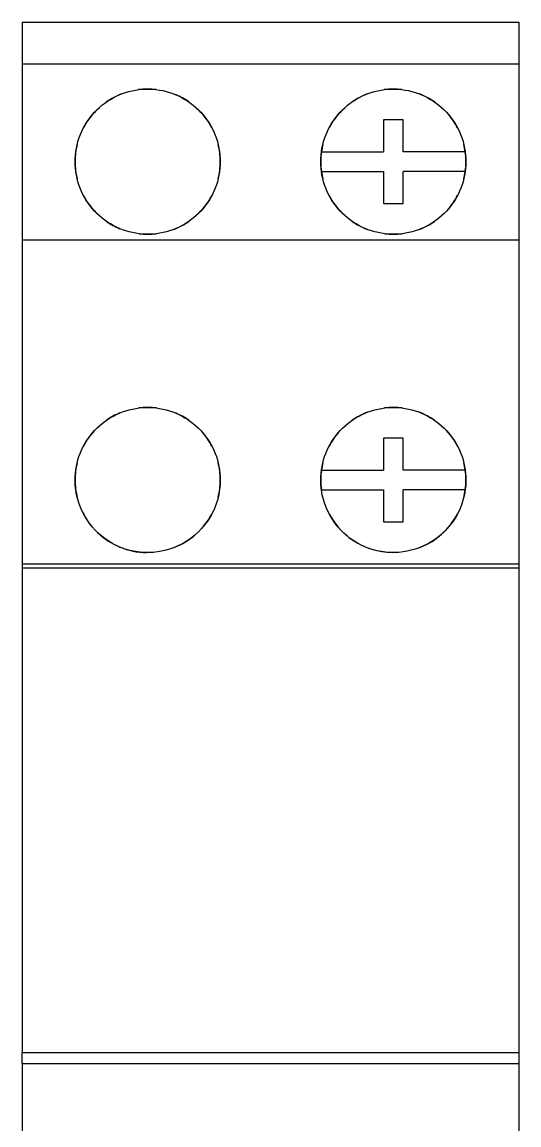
# Model space of a CAD drawing. Header units: millimetres. Extents: x 1019 to 1519, y 1262 to 1448.
# Drawn here: x 1229.064 to 1230.844, y 1268.233 to 1272.183 of the extents above; entities that cross this region are included whole.
import ezdxf

# ---------------------------------------------------------------- set-up
doc = ezdxf.new("R2010")
doc.units = ezdxf.units.MM

msp = doc.modelspace()

# ---------------------------------------------------------------- linework, layer by layer
for p, q in [((1229.0643, 1272.1833), (1229.0643, 1272.0333)), ((1229.0643, 1272.1833), (1230.8443, 1272.1833)), ((1230.8443, 1272.1833), (1230.8443, 1272.0333)), ((1229.0643, 1272.0333), (1229.0643, 1271.4033)), ((1229.0643, 1272.0333), (1230.8443, 1272.0333)), ((1230.8443, 1272.0333), (1230.8443, 1271.4033)), ((1229.4241, 1271.9271), (1229.4355, 1271.9311)), ((1229.4355, 1271.9311), (1229.4471, 1271.9345)), ((1229.4471, 1271.9345), (1229.4589, 1271.9373)), ((1229.4589, 1271.9373), (1229.4708, 1271.9396)), ((1229.4708, 1271.9396), (1229.4829, 1271.9414)), ((1229.4829, 1271.9414), (1229.495, 1271.9426)), ((1229.495, 1271.9426), (1229.5072, 1271.9432)), ((1229.5072, 1271.9432), (1229.5195, 1271.9433)), ((1229.5195, 1271.9433), (1229.5318, 1271.9427)), ((1229.5318, 1271.9427), (1229.544, 1271.9416)), ((1229.544, 1271.9416), (1229.5563, 1271.9399)), ((1229.5563, 1271.9399), (1229.5685, 1271.9376)), ((1229.5685, 1271.9376), (1229.5806, 1271.9347)), ((1229.5806, 1271.9347), (1229.5925, 1271.9312)), ((1229.5925, 1271.9312), (1229.6042, 1271.9273)), ((1230.3041, 1271.9271), (1230.3155, 1271.9311)), ((1230.3155, 1271.9311), (1230.3271, 1271.9345)), ((1230.3271, 1271.9345), (1230.3389, 1271.9373)), ((1230.3389, 1271.9373), (1230.3508, 1271.9396)), ((1230.3508, 1271.9396), (1230.3629, 1271.9414)), ((1230.3629, 1271.9414), (1230.375, 1271.9426)), ((1230.375, 1271.9426), (1230.3872, 1271.9432)), ((1230.3872, 1271.9432), (1230.3995, 1271.9433)), ((1230.3995, 1271.9433), (1230.4118, 1271.9427)), ((1230.4118, 1271.9427), (1230.424, 1271.9416)), ((1230.424, 1271.9416), (1230.4363, 1271.9399)), ((1230.4363, 1271.9399), (1230.4485, 1271.9376)), ((1230.4485, 1271.9376), (1230.4606, 1271.9347)), ((1230.4606, 1271.9347), (1230.4725, 1271.9312)), ((1230.4725, 1271.9312), (1230.4842, 1271.9273)), ((1229.3507, 1271.8853), (1229.3603, 1271.8928)), ((1229.3603, 1271.8928), (1229.3703, 1271.8998)), ((1229.3703, 1271.8998), (1229.3806, 1271.9063)), ((1229.3806, 1271.9063), (1229.3911, 1271.9122)), ((1229.3911, 1271.9122), (1229.4018, 1271.9177)), ((1229.4018, 1271.9177), (1229.4128, 1271.9227)), ((1229.4128, 1271.9227), (1229.4241, 1271.9271)), ((1229.6042, 1271.9273), (1229.6156, 1271.9228)), ((1229.6156, 1271.9228), (1229.6267, 1271.9178)), ((1229.6267, 1271.9178), (1229.6375, 1271.9123)), ((1229.6375, 1271.9123), (1229.648, 1271.9063)), ((1229.648, 1271.9063), (1229.6583, 1271.8998)), ((1229.6583, 1271.8998), (1229.6683, 1271.8928)), ((1229.6683, 1271.8928), (1229.6779, 1271.8853)), ((1230.2307, 1271.8853), (1230.2403, 1271.8928)), ((1230.2403, 1271.8928), (1230.2503, 1271.8998)), ((1230.2503, 1271.8998), (1230.2606, 1271.9063)), ((1230.2606, 1271.9063), (1230.2711, 1271.9122)), ((1230.2711, 1271.9122), (1230.2818, 1271.9177)), ((1230.2818, 1271.9177), (1230.2928, 1271.9227)), ((1230.2928, 1271.9227), (1230.3041, 1271.9271)), ((1230.4842, 1271.9273), (1230.4956, 1271.9228)), ((1230.4956, 1271.9228), (1230.5067, 1271.9178)), ((1230.5067, 1271.9178), (1230.5175, 1271.9123)), ((1230.5175, 1271.9123), (1230.528, 1271.9063)), ((1230.528, 1271.9063), (1230.5383, 1271.8998)), ((1230.5383, 1271.8998), (1230.5483, 1271.8928)), ((1230.5483, 1271.8928), (1230.5579, 1271.8853)), ((1229.3081, 1271.8417), (1229.3158, 1271.8512)), ((1229.3158, 1271.8512), (1229.3239, 1271.8603)), ((1229.3239, 1271.8603), (1229.3324, 1271.869)), ((1229.3324, 1271.869), (1229.3414, 1271.8774)), ((1229.3414, 1271.8774), (1229.3507, 1271.8853)), ((1229.6779, 1271.8853), (1229.6873, 1271.8774)), ((1229.6873, 1271.8774), (1229.6962, 1271.869)), ((1229.6962, 1271.869), (1229.7048, 1271.8603)), ((1229.7048, 1271.8603), (1229.7129, 1271.8512)), ((1229.7129, 1271.8512), (1229.7205, 1271.8417)), ((1230.1881, 1271.8417), (1230.1958, 1271.8512)), ((1230.1958, 1271.8512), (1230.2039, 1271.8603)), ((1230.2039, 1271.8603), (1230.2124, 1271.869)), ((1230.2124, 1271.869), (1230.2214, 1271.8774)), ((1230.2214, 1271.8774), (1230.2307, 1271.8853)), ((1230.5579, 1271.8853), (1230.5673, 1271.8774)), ((1230.5673, 1271.8774), (1230.5762, 1271.869)), ((1230.5762, 1271.869), (1230.5848, 1271.8603)), ((1230.5848, 1271.8603), (1230.5929, 1271.8512)), ((1230.5929, 1271.8512), (1230.6005, 1271.8417)), ((1229.288, 1271.8113), (1229.2942, 1271.8218)), ((1229.2942, 1271.8218), (1229.3009, 1271.8319)), ((1229.3009, 1271.8319), (1229.3081, 1271.8417)), ((1229.7205, 1271.8417), (1229.7277, 1271.8319)), ((1229.7277, 1271.8319), (1229.7344, 1271.8218)), ((1229.7344, 1271.8218), (1229.7406, 1271.8114)), ((1230.168, 1271.8113), (1230.1742, 1271.8218)), ((1230.1742, 1271.8218), (1230.1809, 1271.8319)), ((1230.1809, 1271.8319), (1230.1881, 1271.8417)), ((1230.3593, 1271.8333), (1230.3593, 1271.7183)), ((1230.4293, 1271.8333), (1230.3593, 1271.8333)), ((1230.4293, 1271.7183), (1230.4293, 1271.8333)), ((1230.6005, 1271.8417), (1230.6077, 1271.8319)), ((1230.6077, 1271.8319), (1230.6144, 1271.8218)), ((1230.6144, 1271.8218), (1230.6206, 1271.8114)), ((1229.2681, 1271.7668), (1229.2723, 1271.7783)), ((1229.2723, 1271.7783), (1229.2771, 1271.7895)), ((1229.2771, 1271.7895), (1229.2823, 1271.8006)), ((1229.2823, 1271.8006), (1229.288, 1271.8113)), ((1229.7406, 1271.8114), (1229.7464, 1271.8006)), ((1229.7464, 1271.8006), (1229.7516, 1271.7896)), ((1229.7516, 1271.7896), (1229.7563, 1271.7783)), ((1229.7563, 1271.7783), (1229.7605, 1271.7668)), ((1230.1481, 1271.7668), (1230.1523, 1271.7783)), ((1230.1523, 1271.7783), (1230.1571, 1271.7895)), ((1230.1571, 1271.7895), (1230.1623, 1271.8006)), ((1230.1623, 1271.8006), (1230.168, 1271.8113)), ((1230.6206, 1271.8114), (1230.6264, 1271.8006)), ((1230.6264, 1271.8006), (1230.6316, 1271.7896)), ((1230.6316, 1271.7896), (1230.6363, 1271.7783)), ((1230.6363, 1271.7783), (1230.6405, 1271.7668)), ((1229.2588, 1271.7316), (1229.2614, 1271.7434)), ((1229.2614, 1271.7434), (1229.2645, 1271.7552)), ((1229.2645, 1271.7552), (1229.2681, 1271.7668)), ((1229.7605, 1271.7668), (1229.7642, 1271.7552)), ((1229.7642, 1271.7552), (1229.7673, 1271.7434)), ((1229.7673, 1271.7434), (1229.7698, 1271.7316)), ((1230.1388, 1271.7316), (1230.1414, 1271.7434)), ((1230.1414, 1271.7434), (1230.1445, 1271.7552)), ((1230.1445, 1271.7552), (1230.1481, 1271.7668)), ((1230.6405, 1271.7668), (1230.6442, 1271.7552)), ((1230.6442, 1271.7552), (1230.6473, 1271.7434)), ((1230.6473, 1271.7434), (1230.6498, 1271.7316)), ((1229.2543, 1271.6833), (1229.2546, 1271.6956)), ((1229.2546, 1271.6956), (1229.2555, 1271.7077)), ((1229.2555, 1271.7077), (1229.2569, 1271.7197)), ((1229.2569, 1271.7197), (1229.2588, 1271.7316)), ((1229.7698, 1271.7316), (1229.7718, 1271.7197)), ((1229.7718, 1271.7197), (1229.7732, 1271.7077)), ((1229.7732, 1271.7077), (1229.7741, 1271.6956)), ((1229.7741, 1271.6956), (1229.7743, 1271.6833)), ((1230.1343, 1271.6833), (1230.1346, 1271.6956)), ((1230.1346, 1271.6956), (1230.1355, 1271.7077)), ((1230.1355, 1271.7077), (1230.1369, 1271.7197)), ((1230.1367, 1271.7183), (1230.3593, 1271.7183)), ((1230.1369, 1271.7197), (1230.1388, 1271.7316)), ((1230.652, 1271.7183), (1230.4293, 1271.7183)), ((1230.6498, 1271.7316), (1230.6518, 1271.7197)), ((1230.6518, 1271.7197), (1230.6532, 1271.7077)), ((1230.6532, 1271.7077), (1230.6541, 1271.6956)), ((1230.6541, 1271.6956), (1230.6543, 1271.6833)), ((1229.2546, 1271.671), (1229.2543, 1271.6833)), ((1229.2555, 1271.6589), (1229.2546, 1271.671)), ((1229.2569, 1271.6469), (1229.2555, 1271.6589)), ((1229.7732, 1271.6589), (1229.7718, 1271.6469)), ((1229.7741, 1271.671), (1229.7732, 1271.6589)), ((1229.7743, 1271.6833), (1229.7741, 1271.671)), ((1230.1346, 1271.671), (1230.1343, 1271.6833)), ((1230.1355, 1271.6589), (1230.1346, 1271.671)), ((1230.1369, 1271.6469), (1230.1355, 1271.6589)), ((1230.6532, 1271.6589), (1230.6518, 1271.6469)), ((1230.6541, 1271.671), (1230.6532, 1271.6589)), ((1230.6543, 1271.6833), (1230.6541, 1271.671)), ((1229.2588, 1271.635), (1229.2569, 1271.6469)), ((1229.2614, 1271.6232), (1229.2588, 1271.635)), ((1229.2645, 1271.6114), (1229.2614, 1271.6232)), ((1229.7673, 1271.6232), (1229.7642, 1271.6114)), ((1229.7698, 1271.635), (1229.7673, 1271.6232)), ((1229.7718, 1271.6469), (1229.7698, 1271.635)), ((1230.1367, 1271.6483), (1230.3593, 1271.6483)), ((1230.1388, 1271.635), (1230.1369, 1271.6469)), ((1230.1414, 1271.6232), (1230.1388, 1271.635)), ((1230.1445, 1271.6114), (1230.1414, 1271.6232)), ((1230.3593, 1271.6483), (1230.3593, 1271.5333)), ((1230.652, 1271.6483), (1230.4293, 1271.6483)), ((1230.4293, 1271.5333), (1230.4293, 1271.6483)), ((1230.6473, 1271.6232), (1230.6442, 1271.6114)), ((1230.6498, 1271.635), (1230.6473, 1271.6232)), ((1230.6518, 1271.6469), (1230.6498, 1271.635)), ((1229.2682, 1271.5998), (1229.2645, 1271.6114)), ((1229.2724, 1271.5883), (1229.2682, 1271.5998)), ((1229.2771, 1271.577), (1229.2724, 1271.5883)), ((1229.2823, 1271.566), (1229.2771, 1271.577)), ((1229.7516, 1271.5771), (1229.7464, 1271.566)), ((1229.7563, 1271.5883), (1229.7516, 1271.5771)), ((1229.7605, 1271.5998), (1229.7563, 1271.5883)), ((1229.7642, 1271.6114), (1229.7605, 1271.5998)), ((1230.1482, 1271.5998), (1230.1445, 1271.6114)), ((1230.1524, 1271.5883), (1230.1482, 1271.5998)), ((1230.1571, 1271.577), (1230.1524, 1271.5883)), ((1230.1623, 1271.566), (1230.1571, 1271.577)), ((1230.6316, 1271.5771), (1230.6264, 1271.566)), ((1230.6363, 1271.5883), (1230.6316, 1271.5771)), ((1230.6405, 1271.5998), (1230.6363, 1271.5883)), ((1230.6442, 1271.6114), (1230.6405, 1271.5998)), ((1229.2881, 1271.5552), (1229.2823, 1271.566)), ((1229.2943, 1271.5448), (1229.2881, 1271.5552)), ((1229.301, 1271.5347), (1229.2943, 1271.5448)), ((1229.7344, 1271.5448), (1229.7277, 1271.5347)), ((1229.7406, 1271.5553), (1229.7344, 1271.5448)), ((1229.7464, 1271.566), (1229.7406, 1271.5553)), ((1230.1681, 1271.5552), (1230.1623, 1271.566)), ((1230.1743, 1271.5448), (1230.1681, 1271.5552)), ((1230.181, 1271.5347), (1230.1743, 1271.5448)), ((1230.6144, 1271.5448), (1230.6077, 1271.5347)), ((1230.6206, 1271.5553), (1230.6144, 1271.5448)), ((1230.6264, 1271.566), (1230.6206, 1271.5553)), ((1229.3082, 1271.5249), (1229.301, 1271.5347)), ((1229.3158, 1271.5154), (1229.3082, 1271.5249)), ((1229.3239, 1271.5063), (1229.3158, 1271.5154)), ((1229.3325, 1271.4975), (1229.3239, 1271.5063)), ((1229.3415, 1271.4892), (1229.3325, 1271.4975)), ((1229.6962, 1271.4975), (1229.6873, 1271.4892)), ((1229.7048, 1271.5063), (1229.6962, 1271.4975)), ((1229.7129, 1271.5154), (1229.7048, 1271.5063)), ((1229.7205, 1271.5249), (1229.7129, 1271.5154)), ((1229.7277, 1271.5347), (1229.7205, 1271.5249)), ((1230.1882, 1271.5249), (1230.181, 1271.5347)), ((1230.1958, 1271.5154), (1230.1882, 1271.5249)), ((1230.2039, 1271.5063), (1230.1958, 1271.5154)), ((1230.2125, 1271.4975), (1230.2039, 1271.5063)), ((1230.2215, 1271.4892), (1230.2125, 1271.4975)), ((1230.3593, 1271.5333), (1230.4293, 1271.5333)), ((1230.5762, 1271.4975), (1230.5673, 1271.4892)), ((1230.5848, 1271.5063), (1230.5762, 1271.4975)), ((1230.5929, 1271.5154), (1230.5848, 1271.5063)), ((1230.6005, 1271.5249), (1230.5929, 1271.5154)), ((1230.6077, 1271.5347), (1230.6005, 1271.5249)), ((1229.3508, 1271.4812), (1229.3415, 1271.4892)), ((1229.3605, 1271.4737), (1229.3508, 1271.4812)), ((1229.3704, 1271.4667), (1229.3605, 1271.4737)), ((1229.3807, 1271.4602), (1229.3704, 1271.4667)), ((1229.3912, 1271.4542), (1229.3807, 1271.4602)), ((1229.6481, 1271.4603), (1229.6375, 1271.4543)), ((1229.6583, 1271.4668), (1229.6481, 1271.4603)), ((1229.6683, 1271.4738), (1229.6583, 1271.4668)), ((1229.6779, 1271.4813), (1229.6683, 1271.4738)), ((1229.6873, 1271.4892), (1229.6779, 1271.4813)), ((1230.2308, 1271.4812), (1230.2215, 1271.4892)), ((1230.2405, 1271.4737), (1230.2308, 1271.4812)), ((1230.2504, 1271.4667), (1230.2405, 1271.4737)), ((1230.2607, 1271.4602), (1230.2504, 1271.4667)), ((1230.2712, 1271.4542), (1230.2607, 1271.4602)), ((1230.5281, 1271.4603), (1230.5175, 1271.4543)), ((1230.5383, 1271.4668), (1230.5281, 1271.4603)), ((1230.5483, 1271.4738), (1230.5383, 1271.4668)), ((1230.5579, 1271.4813), (1230.5483, 1271.4738)), ((1230.5673, 1271.4892), (1230.5579, 1271.4813)), ((1229.4021, 1271.4488), (1229.3912, 1271.4542)), ((1229.4132, 1271.4438), (1229.4021, 1271.4488)), ((1229.4246, 1271.4393), (1229.4132, 1271.4438)), ((1229.4362, 1271.4354), (1229.4246, 1271.4393)), ((1229.4481, 1271.4319), (1229.4362, 1271.4354)), ((1229.4602, 1271.4291), (1229.4481, 1271.4319)), ((1229.4723, 1271.4267), (1229.4602, 1271.4291)), ((1229.4846, 1271.425), (1229.4723, 1271.4267)), ((1229.4968, 1271.4239), (1229.4846, 1271.425)), ((1229.509, 1271.4233), (1229.4968, 1271.4239)), ((1229.5212, 1271.4234), (1229.509, 1271.4233)), ((1229.5334, 1271.424), (1229.5212, 1271.4234)), ((1229.5455, 1271.4252), (1229.5334, 1271.424)), ((1229.5575, 1271.4269), (1229.5455, 1271.4252)), ((1229.5695, 1271.4292), (1229.5575, 1271.4269)), ((1229.5813, 1271.4321), (1229.5695, 1271.4292)), ((1229.593, 1271.4355), (1229.5813, 1271.4321)), ((1229.6045, 1271.4394), (1229.593, 1271.4355)), ((1229.6157, 1271.4439), (1229.6045, 1271.4394)), ((1229.6268, 1271.4488), (1229.6157, 1271.4439)), ((1229.6375, 1271.4543), (1229.6268, 1271.4488)), ((1230.2821, 1271.4488), (1230.2712, 1271.4542)), ((1230.2932, 1271.4438), (1230.2821, 1271.4488)), ((1230.3046, 1271.4393), (1230.2932, 1271.4438)), ((1230.3162, 1271.4354), (1230.3046, 1271.4393)), ((1230.3281, 1271.4319), (1230.3162, 1271.4354)), ((1230.3402, 1271.4291), (1230.3281, 1271.4319)), ((1230.3523, 1271.4267), (1230.3402, 1271.4291)), ((1230.3646, 1271.425), (1230.3523, 1271.4267)), ((1230.3768, 1271.4239), (1230.3646, 1271.425)), ((1230.389, 1271.4233), (1230.3768, 1271.4239)), ((1230.4012, 1271.4234), (1230.389, 1271.4233)), ((1230.4134, 1271.424), (1230.4012, 1271.4234)), ((1230.4255, 1271.4252), (1230.4134, 1271.424)), ((1230.4375, 1271.4269), (1230.4255, 1271.4252)), ((1230.4495, 1271.4292), (1230.4375, 1271.4269)), ((1230.4613, 1271.4321), (1230.4495, 1271.4292)), ((1230.473, 1271.4355), (1230.4613, 1271.4321)), ((1230.4845, 1271.4394), (1230.473, 1271.4355)), ((1230.4957, 1271.4439), (1230.4845, 1271.4394)), ((1230.5068, 1271.4488), (1230.4957, 1271.4439)), ((1230.5175, 1271.4543), (1230.5068, 1271.4488)), ((1229.0643, 1271.4033), (1229.0643, 1270.2433)), ((1229.0643, 1271.4033), (1230.8443, 1271.4033)), ((1230.8443, 1271.4033), (1230.8443, 1270.2433)), ((1229.4133, 1270.7829), (1229.4246, 1270.7873)), ((1229.4246, 1270.7873), (1229.4362, 1270.7913)), ((1229.4362, 1270.7913), (1229.448, 1270.7947)), ((1229.448, 1270.7947), (1229.46, 1270.7975)), ((1229.46, 1270.7975), (1229.472, 1270.7998)), ((1229.472, 1270.7998), (1229.4841, 1270.8015)), ((1229.4841, 1270.8015), (1229.4962, 1270.8027)), ((1229.4962, 1270.8027), (1229.5083, 1270.8033)), ((1229.5083, 1270.8033), (1229.5204, 1270.8033)), ((1229.5204, 1270.8033), (1229.5325, 1270.8027)), ((1229.5325, 1270.8027), (1229.5446, 1270.8015)), ((1229.5446, 1270.8015), (1229.5567, 1270.7998)), ((1229.5567, 1270.7998), (1229.5688, 1270.7975)), ((1229.5688, 1270.7975), (1229.5807, 1270.7946)), ((1229.5807, 1270.7946), (1229.5925, 1270.7912)), ((1229.5925, 1270.7912), (1229.6041, 1270.7873)), ((1229.6041, 1270.7873), (1229.6155, 1270.7829)), ((1230.2933, 1270.7829), (1230.3046, 1270.7873)), ((1230.3046, 1270.7873), (1230.3162, 1270.7913)), ((1230.3162, 1270.7913), (1230.328, 1270.7947)), ((1230.328, 1270.7947), (1230.34, 1270.7975)), ((1230.34, 1270.7975), (1230.352, 1270.7998)), ((1230.352, 1270.7998), (1230.3641, 1270.8015)), ((1230.3641, 1270.8015), (1230.3762, 1270.8027)), ((1230.3762, 1270.8027), (1230.3883, 1270.8033)), ((1230.3883, 1270.8033), (1230.4004, 1270.8033)), ((1230.4004, 1270.8033), (1230.4125, 1270.8027)), ((1230.4125, 1270.8027), (1230.4246, 1270.8015)), ((1230.4246, 1270.8015), (1230.4367, 1270.7998)), ((1230.4367, 1270.7998), (1230.4488, 1270.7975)), ((1230.4488, 1270.7975), (1230.4607, 1270.7946)), ((1230.4607, 1270.7946), (1230.4725, 1270.7912)), ((1230.4725, 1270.7912), (1230.4841, 1270.7873)), ((1230.4841, 1270.7873), (1230.4955, 1270.7829)), ((1229.3416, 1270.7375), (1229.3509, 1270.7455)), ((1229.3509, 1270.7455), (1229.3606, 1270.753)), ((1229.3606, 1270.753), (1229.3706, 1270.76)), ((1229.3706, 1270.76), (1229.3809, 1270.7665)), ((1229.3809, 1270.7665), (1229.3914, 1270.7724)), ((1229.3914, 1270.7724), (1229.4022, 1270.7779)), ((1229.4022, 1270.7779), (1229.4133, 1270.7829)), ((1229.6155, 1270.7829), (1229.6265, 1270.7779)), ((1229.6265, 1270.7779), (1229.6374, 1270.7724)), ((1229.6374, 1270.7724), (1229.6479, 1270.7664)), ((1229.6479, 1270.7664), (1229.6582, 1270.7599)), ((1229.6582, 1270.7599), (1229.6681, 1270.7529)), ((1229.6681, 1270.7529), (1229.6778, 1270.7454)), ((1229.6778, 1270.7454), (1229.6871, 1270.7375)), ((1230.2216, 1270.7375), (1230.2309, 1270.7455)), ((1230.2309, 1270.7455), (1230.2406, 1270.753)), ((1230.2406, 1270.753), (1230.2506, 1270.76)), ((1230.2506, 1270.76), (1230.2609, 1270.7665)), ((1230.2609, 1270.7665), (1230.2714, 1270.7724)), ((1230.2714, 1270.7724), (1230.2822, 1270.7779)), ((1230.2822, 1270.7779), (1230.2933, 1270.7829)), ((1230.4955, 1270.7829), (1230.5065, 1270.7779)), ((1230.5065, 1270.7779), (1230.5174, 1270.7724)), ((1230.5174, 1270.7724), (1230.5279, 1270.7664)), ((1230.5279, 1270.7664), (1230.5382, 1270.7599)), ((1230.5382, 1270.7599), (1230.5481, 1270.7529)), ((1230.5481, 1270.7529), (1230.5578, 1270.7454)), ((1230.5578, 1270.7454), (1230.5671, 1270.7375)), ((1229.3082, 1270.7018), (1229.3159, 1270.7113)), ((1229.3159, 1270.7113), (1229.324, 1270.7204)), ((1229.324, 1270.7204), (1229.3326, 1270.7292)), ((1229.3326, 1270.7292), (1229.3416, 1270.7375)), ((1229.6871, 1270.7375), (1229.6961, 1270.7292)), ((1229.6961, 1270.7292), (1229.7047, 1270.7204)), ((1229.7047, 1270.7204), (1229.7128, 1270.7113)), ((1229.7128, 1270.7113), (1229.7205, 1270.7018)), ((1230.1882, 1270.7018), (1230.1959, 1270.7113)), ((1230.1959, 1270.7113), (1230.204, 1270.7204)), ((1230.204, 1270.7204), (1230.2126, 1270.7292)), ((1230.2126, 1270.7292), (1230.2216, 1270.7375)), ((1230.5671, 1270.7375), (1230.5761, 1270.7292)), ((1230.5761, 1270.7292), (1230.5847, 1270.7204)), ((1230.5847, 1270.7204), (1230.5928, 1270.7113)), ((1230.5928, 1270.7113), (1230.6005, 1270.7018)), ((1229.2824, 1270.6607), (1229.2881, 1270.6715)), ((1229.2881, 1270.6715), (1229.2943, 1270.6819)), ((1229.2943, 1270.6819), (1229.301, 1270.692)), ((1229.301, 1270.692), (1229.3082, 1270.7018)), ((1229.7205, 1270.7018), (1229.7276, 1270.692)), ((1229.7276, 1270.692), (1229.7344, 1270.6819)), ((1229.7344, 1270.6819), (1229.7406, 1270.6714)), ((1229.7406, 1270.6714), (1229.7463, 1270.6607)), ((1230.1624, 1270.6607), (1230.1681, 1270.6715)), ((1230.1681, 1270.6715), (1230.1743, 1270.6819)), ((1230.1743, 1270.6819), (1230.181, 1270.692)), ((1230.181, 1270.692), (1230.1882, 1270.7018)), ((1230.3593, 1270.6933), (1230.3593, 1270.5783)), ((1230.4293, 1270.6933), (1230.3593, 1270.6933)), ((1230.4293, 1270.5783), (1230.4293, 1270.6933)), ((1230.6005, 1270.7018), (1230.6076, 1270.692)), ((1230.6076, 1270.692), (1230.6144, 1270.6819)), ((1230.6144, 1270.6819), (1230.6206, 1270.6714)), ((1230.6206, 1270.6714), (1230.6263, 1270.6607)), ((1229.2645, 1270.6152), (1229.2682, 1270.6269)), ((1229.2682, 1270.6269), (1229.2724, 1270.6384)), ((1229.2724, 1270.6384), (1229.2771, 1270.6497)), ((1229.2771, 1270.6497), (1229.2824, 1270.6607)), ((1229.7463, 1270.6607), (1229.7516, 1270.6496)), ((1229.7516, 1270.6496), (1229.7563, 1270.6383)), ((1229.7563, 1270.6383), (1229.7605, 1270.6269)), ((1229.7605, 1270.6269), (1229.7642, 1270.6152)), ((1230.1445, 1270.6152), (1230.1482, 1270.6269)), ((1230.1482, 1270.6269), (1230.1524, 1270.6384)), ((1230.1524, 1270.6384), (1230.1571, 1270.6497)), ((1230.1571, 1270.6497), (1230.1624, 1270.6607)), ((1230.6263, 1270.6607), (1230.6316, 1270.6496)), ((1230.6316, 1270.6496), (1230.6363, 1270.6383)), ((1230.6363, 1270.6383), (1230.6405, 1270.6269)), ((1230.6405, 1270.6269), (1230.6442, 1270.6152)), ((1229.2569, 1270.5797), (1229.2589, 1270.5916)), ((1229.2589, 1270.5916), (1229.2614, 1270.6035)), ((1229.2614, 1270.6035), (1229.2645, 1270.6152)), ((1229.7642, 1270.6152), (1229.7673, 1270.6035)), ((1229.7673, 1270.6035), (1229.7698, 1270.5917)), ((1229.7698, 1270.5917), (1229.7718, 1270.5797)), ((1230.1369, 1270.5797), (1230.1389, 1270.5916)), ((1230.1389, 1270.5916), (1230.1414, 1270.6035)), ((1230.1414, 1270.6035), (1230.1445, 1270.6152)), ((1230.6442, 1270.6152), (1230.6473, 1270.6035)), ((1230.6473, 1270.6035), (1230.6498, 1270.5917)), ((1230.6498, 1270.5917), (1230.6518, 1270.5797)), ((1229.2543, 1270.5433), (1229.2546, 1270.5556)), ((1229.2546, 1270.5556), (1229.2555, 1270.5677)), ((1229.2555, 1270.5677), (1229.2569, 1270.5797)), ((1229.7718, 1270.5797), (1229.7732, 1270.5677)), ((1229.7732, 1270.5677), (1229.7741, 1270.5556)), ((1229.7741, 1270.5556), (1229.7743, 1270.5433)), ((1230.1343, 1270.5433), (1230.1346, 1270.5556)), ((1230.1346, 1270.5556), (1230.1355, 1270.5677)), ((1230.1355, 1270.5677), (1230.1369, 1270.5797)), ((1230.1367, 1270.5783), (1230.3593, 1270.5783)), ((1230.652, 1270.5783), (1230.4293, 1270.5783)), ((1230.6518, 1270.5797), (1230.6532, 1270.5677)), ((1230.6532, 1270.5677), (1230.6541, 1270.5556)), ((1230.6541, 1270.5556), (1230.6543, 1270.5433)), ((1229.255, 1270.525), (1229.2543, 1270.5433)), ((1229.2568, 1270.5072), (1229.255, 1270.525)), ((1229.7721, 1270.5087), (1229.7692, 1270.4917)), ((1229.7738, 1270.5259), (1229.7721, 1270.5087)), ((1229.7743, 1270.5433), (1229.7738, 1270.5259)), ((1230.135, 1270.525), (1230.1343, 1270.5433)), ((1230.1368, 1270.5072), (1230.135, 1270.525)), ((1230.1367, 1270.5083), (1230.3593, 1270.5083)), ((1230.3593, 1270.5083), (1230.3593, 1270.3933)), ((1230.652, 1270.5083), (1230.4293, 1270.5083)), ((1230.4293, 1270.3933), (1230.4293, 1270.5083)), ((1230.6521, 1270.5087), (1230.6492, 1270.4917)), ((1230.6538, 1270.5259), (1230.6521, 1270.5087)), ((1230.6543, 1270.5433), (1230.6538, 1270.5259)), ((1229.2598, 1270.4901), (1229.2568, 1270.5072)), ((1229.2639, 1270.4735), (1229.2598, 1270.4901)), ((1229.2689, 1270.4575), (1229.2639, 1270.4735)), ((1229.7651, 1270.4748), (1229.7599, 1270.458)), ((1229.7692, 1270.4917), (1229.7651, 1270.4748)), ((1230.1398, 1270.4901), (1230.1368, 1270.5072)), ((1230.1439, 1270.4735), (1230.1398, 1270.4901)), ((1230.1489, 1270.4575), (1230.1439, 1270.4735)), ((1230.6451, 1270.4748), (1230.6399, 1270.458)), ((1230.6492, 1270.4917), (1230.6451, 1270.4748)), ((1229.2749, 1270.4421), (1229.2689, 1270.4575)), ((1229.2816, 1270.4274), (1229.2749, 1270.4421)), ((1229.7536, 1270.4416), (1229.7462, 1270.4256)), ((1229.7599, 1270.458), (1229.7536, 1270.4416)), ((1230.1549, 1270.4421), (1230.1489, 1270.4575)), ((1230.1616, 1270.4274), (1230.1549, 1270.4421)), ((1230.6336, 1270.4416), (1230.6262, 1270.4256)), ((1230.6399, 1270.458), (1230.6336, 1270.4416)), ((1229.2891, 1270.4133), (1229.2816, 1270.4274)), ((1229.2974, 1270.4), (1229.2891, 1270.4133)), ((1229.3063, 1270.3874), (1229.2974, 1270.4)), ((1229.7285, 1270.3958), (1229.7184, 1270.3821)), ((1229.7378, 1270.4103), (1229.7285, 1270.3958)), ((1229.7462, 1270.4256), (1229.7378, 1270.4103)), ((1230.1691, 1270.4133), (1230.1616, 1270.4274)), ((1230.1774, 1270.4), (1230.1691, 1270.4133)), ((1230.1863, 1270.3874), (1230.1774, 1270.4)), ((1230.3593, 1270.3933), (1230.4293, 1270.3933)), ((1230.6085, 1270.3958), (1230.5984, 1270.3821)), ((1230.6178, 1270.4103), (1230.6085, 1270.3958)), ((1230.6262, 1270.4256), (1230.6178, 1270.4103)), ((1229.3159, 1270.3753), (1229.3063, 1270.3874)), ((1229.3261, 1270.3639), (1229.3159, 1270.3753)), ((1229.337, 1270.3532), (1229.3261, 1270.3639)), ((1229.3484, 1270.3431), (1229.337, 1270.3532)), ((1229.6959, 1270.3572), (1229.6837, 1270.3461)), ((1229.7075, 1270.3693), (1229.6959, 1270.3572)), ((1229.7184, 1270.3821), (1229.7075, 1270.3693)), ((1230.1959, 1270.3753), (1230.1863, 1270.3874)), ((1230.2061, 1270.3639), (1230.1959, 1270.3753)), ((1230.217, 1270.3532), (1230.2061, 1270.3639)), ((1230.2284, 1270.3431), (1230.217, 1270.3532)), ((1230.5759, 1270.3572), (1230.5637, 1270.3461)), ((1230.5875, 1270.3693), (1230.5759, 1270.3572)), ((1230.5984, 1270.3821), (1230.5875, 1270.3693)), ((1229.3603, 1270.3338), (1229.3484, 1270.3431)), ((1229.3727, 1270.3253), (1229.3603, 1270.3338)), ((1229.3855, 1270.3174), (1229.3727, 1270.3253)), ((1229.3989, 1270.3103), (1229.3855, 1270.3174)), ((1229.6331, 1270.312), (1229.62, 1270.3057)), ((1229.6459, 1270.319), (1229.6331, 1270.312)), ((1229.6586, 1270.327), (1229.6459, 1270.319)), ((1229.6713, 1270.336), (1229.6586, 1270.327)), ((1229.6837, 1270.3461), (1229.6713, 1270.336)), ((1230.2403, 1270.3338), (1230.2284, 1270.3431)), ((1230.2527, 1270.3253), (1230.2403, 1270.3338)), ((1230.2655, 1270.3174), (1230.2527, 1270.3253)), ((1230.2789, 1270.3103), (1230.2655, 1270.3174)), ((1230.5131, 1270.312), (1230.5, 1270.3057)), ((1230.5259, 1270.319), (1230.5131, 1270.312)), ((1230.5386, 1270.327), (1230.5259, 1270.319)), ((1230.5513, 1270.336), (1230.5386, 1270.327)), ((1230.5637, 1270.3461), (1230.5513, 1270.336)), ((1229.4127, 1270.304), (1229.3989, 1270.3103)), ((1229.427, 1270.2984), (1229.4127, 1270.304)), ((1229.4417, 1270.2937), (1229.427, 1270.2984)), ((1229.4566, 1270.2898), (1229.4417, 1270.2937)), ((1229.4717, 1270.2868), (1229.4566, 1270.2898)), ((1229.487, 1270.2847), (1229.4717, 1270.2868)), ((1229.5025, 1270.2836), (1229.487, 1270.2847)), ((1229.5181, 1270.2833), (1229.5025, 1270.2836)), ((1229.5336, 1270.2841), (1229.5181, 1270.2833)), ((1229.5491, 1270.2857), (1229.5336, 1270.2841)), ((1229.5642, 1270.2881), (1229.5491, 1270.2857)), ((1229.5788, 1270.2914), (1229.5642, 1270.2881)), ((1229.5929, 1270.2954), (1229.5788, 1270.2914)), ((1229.6066, 1270.3002), (1229.5929, 1270.2954)), ((1229.62, 1270.3057), (1229.6066, 1270.3002)), ((1230.2927, 1270.304), (1230.2789, 1270.3103)), ((1230.307, 1270.2984), (1230.2927, 1270.304)), ((1230.3217, 1270.2937), (1230.307, 1270.2984)), ((1230.3366, 1270.2898), (1230.3217, 1270.2937)), ((1230.3517, 1270.2868), (1230.3366, 1270.2898)), ((1230.367, 1270.2847), (1230.3517, 1270.2868)), ((1230.3825, 1270.2836), (1230.367, 1270.2847)), ((1230.3981, 1270.2833), (1230.3825, 1270.2836)), ((1230.4136, 1270.2841), (1230.3981, 1270.2833)), ((1230.4291, 1270.2857), (1230.4136, 1270.2841)), ((1230.4442, 1270.2881), (1230.4291, 1270.2857)), ((1230.4588, 1270.2914), (1230.4442, 1270.2881)), ((1230.4729, 1270.2954), (1230.4588, 1270.2914)), ((1230.4866, 1270.3002), (1230.4729, 1270.2954)), ((1230.5, 1270.3057), (1230.4866, 1270.3002)), ((1229.0643, 1270.2433), (1229.0643, 1270.2282)), ((1229.0643, 1270.2433), (1230.8443, 1270.2433)), ((1230.8443, 1270.2433), (1230.8443, 1270.2282)), ((1229.0643, 1270.2282), (1229.0643, 1268.4933)), ((1229.0643, 1270.2282), (1230.8443, 1270.2282)), ((1230.8443, 1270.2282), (1230.8443, 1268.4933)), ((1229.0643, 1268.4533), (1229.0643, 1268.4933)), ((1229.0643, 1268.4933), (1230.8443, 1268.4933)), ((1230.8443, 1268.4933), (1230.8443, 1268.4533)), ((1229.0643, 1268.4533), (1229.0643, 1268.3583)), ((1229.0643, 1268.4533), (1230.8443, 1268.4533)), ((1230.8443, 1268.4533), (1230.8443, 1268.3583)), ((1229.0643, 1268.3583), (1229.0643, 1267.5262)), ((1230.8443, 1268.3583), (1230.8443, 1267.5262))]:
    msp.add_line(p, q)
for centre, start, end in [((1229.5143, 1271.6833), 83.2264, 97.2277), ((1230.3943, 1271.6833), 83.2264, 97.2277), ((1229.5143, 1271.6833), 110.9112, 124.6799), ((1229.5143, 1271.6833), 55.3535, 67.4218), ((1230.3943, 1271.6833), 110.9112, 124.6799), ((1230.3943, 1271.6833), 55.3535, 69.1637), ((1229.5143, 1271.6833), 135.0808, 152.3456), ((1229.5143, 1271.6833), 27.6475, 44.925), ((1230.3943, 1271.6833), 135.0808, 152.3456), ((1230.3943, 1271.6833), 27.6475, 41.4523), ((1229.5143, 1271.6833), 166.2194, 180), ((1229.5143, 1271.6833), 0, 13.7805), ((1230.3943, 1271.6833), 166.2194, 172.2636), ((1230.3943, 1271.6833), 7.7364, 13.7805), ((1230.3943, 1271.6833), 172.2636, 180), ((1230.3943, 1271.6833), 0, 7.7364), ((1229.5143, 1271.6833), 180, 193.784), ((1229.5143, 1271.6833), 346.2157, 0), ((1230.3943, 1271.6833), 180, 187.7364), ((1230.3943, 1271.6833), 352.2636, 0), ((1230.3943, 1271.6833), 187.7364, 193.784), ((1230.3943, 1271.6833), 346.2157, 352.2636), ((1229.5143, 1271.6833), 207.6536, 224.9352), ((1229.5143, 1271.6833), 315.0715, 332.3401), ((1230.3943, 1271.6833), 207.6536, 224.9352), ((1230.3943, 1271.6833), 318.5425, 332.3401), ((1229.5143, 1271.6833), 235.3669, 247.4359), ((1229.5143, 1271.6833), 290.8966, 304.6608), ((1230.3943, 1271.6833), 235.3669, 249.1775), ((1230.3943, 1271.6833), 290.8966, 304.6608), ((1229.5143, 1271.6833), 263.2116, 277.0874), ((1230.3943, 1271.6833), 263.2116, 277.0874), ((1229.5143, 1270.5433), 83.0991, 96.8789), ((1230.3943, 1270.5433), 110.8009, 124.5959), ((1230.3943, 1270.5433), 83.0991, 96.8789), ((1230.3943, 1270.5433), 55.3853, 69.1855), ((1229.5143, 1270.5433), 112.5356, 124.5959), ((1229.5143, 1270.5433), 55.3853, 67.4495), ((1229.5143, 1270.5433), 135.0321, 152.3265), ((1229.5143, 1270.5433), 27.6796, 41.4878), ((1230.3943, 1270.5433), 138.5079, 152.3265), ((1230.3943, 1270.5433), 27.6796, 44.9612), ((1229.5143, 1270.5433), 166.2066, 180), ((1229.5143, 1270.5433), 0, 13.7936), ((1230.3943, 1270.5433), 166.2066, 172.2636), ((1230.3943, 1270.5433), 7.7364, 13.7936), ((1230.3943, 1270.5433), 172.2636, 180), ((1230.3943, 1270.5433), 0, 7.7364), ((1229.5143, 1270.5433), 180, 194.2431), ((1229.5143, 1270.5433), 346.1002, 0), ((1230.3943, 1270.5433), 180, 187.7364), ((1230.3943, 1270.5433), 346.1002, 352.2636), ((1230.3943, 1270.5433), 352.2636, 0), ((1229.5143, 1270.5433), 204.2571, 220.0005), ((1230.3943, 1270.5433), 204.2571, 269.1028), ((1229.5143, 1270.5433), 318.2456, 331.9863), ((1230.3943, 1270.5433), 291.4373, 331.9863), ((1229.5143, 1270.5433), 226.149, 247.412), ((1229.5143, 1270.5433), 291.4373, 311.5709), ((1229.5143, 1270.5433), 247.5, 269.1028)]:
    msp.add_arc(centre, 0.26, start, end)

doc.saveas('drawing.dxf')
